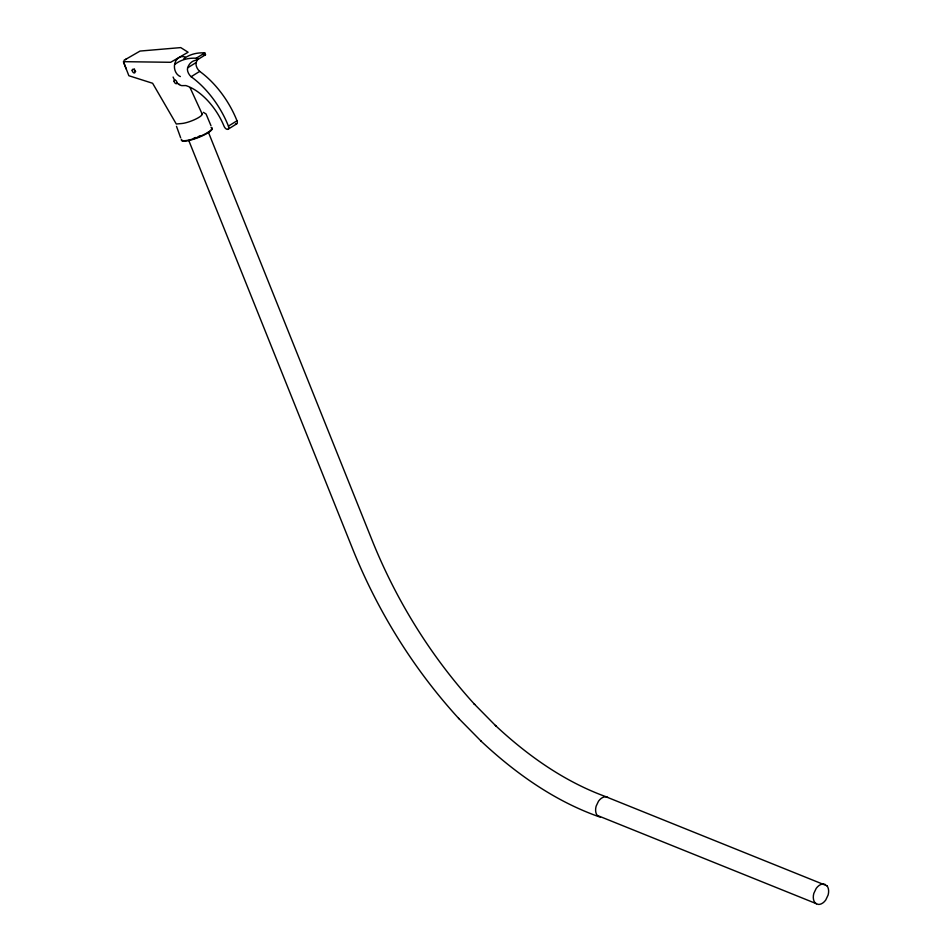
<?xml version="1.0" encoding="UTF-8"?>
<svg xmlns="http://www.w3.org/2000/svg" width="952" height="952" viewBox="0 0 952 952"><rect width="100%" height="100%" fill="white"/><g stroke="black" fill="none" stroke-linecap="round" stroke-linejoin="round"><path stroke-width="1.43" d="M125.486 59.631L126.521 58.81M175.192 64.153A91.428 50.646 58.1 0 1 196.219 58.239L204.787 52.907L205.513 54.74A32.023 17.743 58.1 0 0 203.395 55.133M176.941 82.86A9.746 5.391 58.1 0 0 181.88 85.632L185.878 85.573A48.397 26.811 58.1 0 1 224.029 126.188A3.594 1.987 58.1 0 0 227.504 129.377A3.594 1.987 58.1 0 0 228.432 126.116A67.985 37.663 58.1 0 0 191.126 76.719A6.712 3.725 58.1 0 1 187.627 67.842A32.023 17.743 58.1 0 1 196.945 60.083L205.513 54.74M187.627 67.842L196.195 62.511A32.023 17.743 58.1 0 1 198.314 58.548M191.126 76.719L199.694 71.376A6.712 3.725 58.1 0 1 196.195 62.511M228.432 126.116L237 120.773A67.985 37.663 58.1 0 0 199.694 71.376M228.028 129.258L236.596 123.915M123.974 60.333L140.051 51.063L180.749 47.6L188.103 52.229L170.658 62.297L123.403 61.666L128.853 75.72L152.629 83.276L176.275 123.998L181.939 123.498A12.328 2.606 -21.2 0 0 196.362 118.786A12.328 2.606 -21.2 0 0 201.61 113.55M196.945 60.083L196.219 58.239M203.347 112.336L206.048 113.966L210.987 125.747M826.979 885.812L606.091 796.824A10.841 7.128 -68.1 0 0 598.499 801.203L596.13 806.189A10.52 6.914 -68.1 0 0 597.261 815.412L818.149 904.4A10.841 7.14 -68.2 0 0 825.741 900.021L828.109 895.035A10.52 6.914 -68.2 0 0 826.979 885.812M825.539 884.598L823.777 884.039A10.841 7.14 -68.2 0 0 816.185 888.418L813.817 893.404A10.52 6.914 -68.2 0 0 814.96 902.627L816.399 903.841M600.45 817.173L598.701 816.626C554.421 800.929 515.46 773.274 481.355 741.406L480.617 740.668M607.84 797.383C565.393 782.389 528.015 755.947 495.337 725.4L496.075 726.138L474.096 703.837L474.679 704.432C431.506 657.118 397.21 601.95 373.065 542.664L208.381 132.185M188.805 140.551L353.585 551.267C378.515 612.469 413.942 669.399 458.507 718.224L459.09 718.819M458.507 718.224L481.355 741.406M190.079 87.679L202.11 113.907M123.581 62.142L126.235 68.972M180.666 137.826L176.501 126.342M134.363 68.865L134.708 70.281A2.059 1.19 60 0 0 135.696 71.448M183.76 58.81A91.428 50.646 58.1 0 1 204.787 52.907M237 120.773A3.594 1.987 58.1 0 1 235.465 123.939M174.728 80.158A9.746 5.391 58.1 0 1 173.097 77.029M180.356 76.565A10.282 8.425 86.9 0 1 174.775 63.582A10.282 8.425 86.9 0 1 185.319 57.072M179.571 84.323A3.618 1.952 57 0 1 178.869 84.3M211.189 127.508A16.339 3.451 -21.2 0 1 198.587 136.969A16.339 3.451 -21.2 0 1 181.451 139.361M200.479 135.684A12.328 2.606 -21.2 0 1 198.266 136.612M196.005 137.469A12.328 2.606 -21.2 0 1 193.78 138.195M211.427 127.842A16.446 3.475 -21.2 0 1 198.754 137.362A16.446 3.475 -21.2 0 1 181.499 139.766M174.085 81.218A2.094 1.154 58.1 0 0 176.477 83.693A2.094 1.154 58.1 0 0 176.049 80.634A2.094 1.154 58.1 0 0 174.085 81.218M132.209 70.567A2.059 1.19 60 0 0 134.577 72.923A2.059 1.19 60 0 0 134.137 69.805A2.059 1.19 60 0 0 132.209 70.567"/></g></svg>
